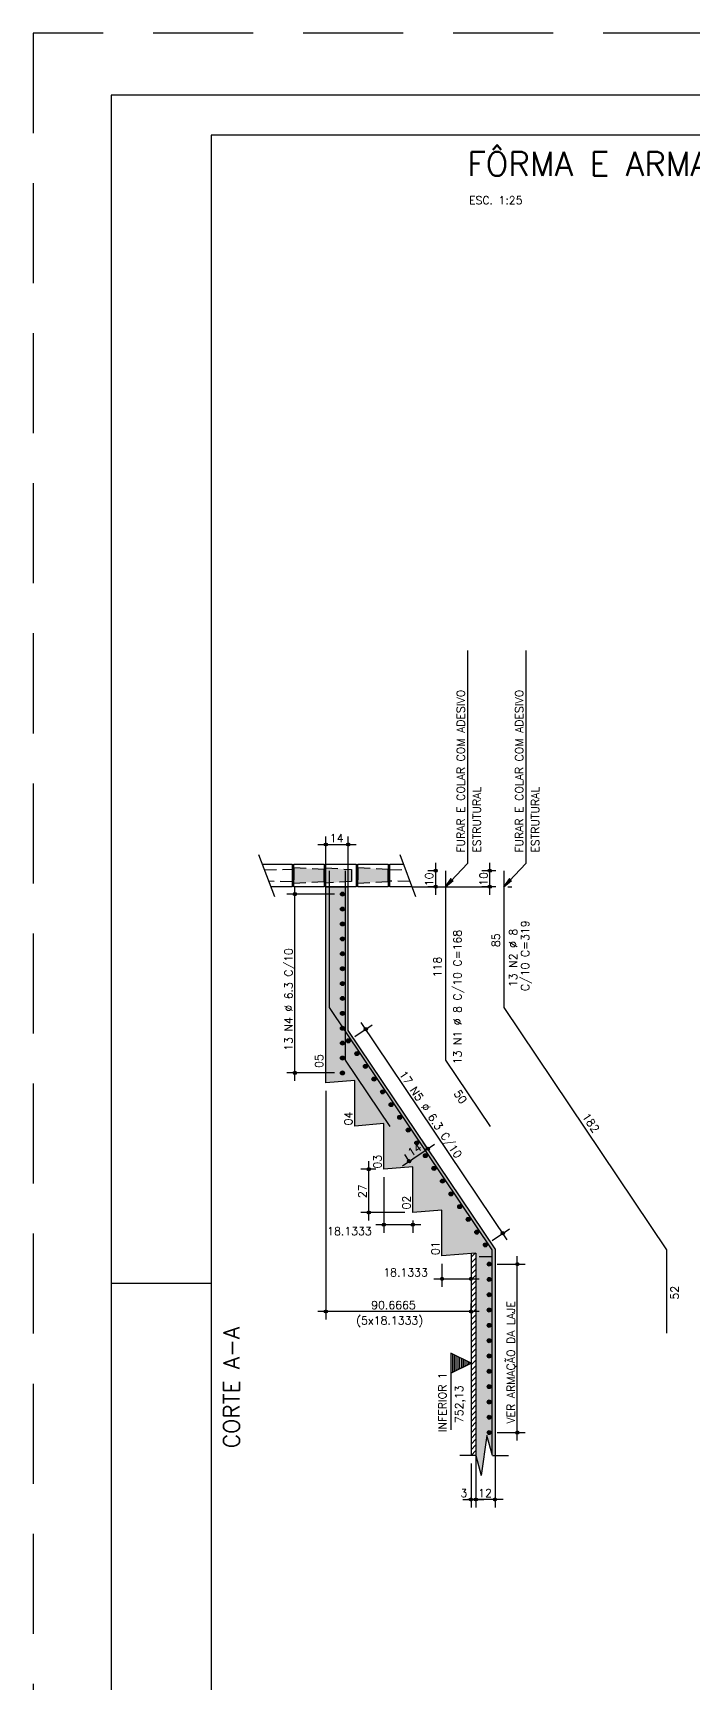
# Model space of a CAD drawing. Extents: x -1.9 to 86, y -1.6 to 60.9.
# Drawn here: x -1.95 to 14.57, y 19.7 to 60.95 of the extents above; entities that cross this region are included whole.
import ezdxf

# ---------------------------------------------------------------- set-up
doc = ezdxf.new("R2010")
doc.units = 0
doc.header["$MEASUREMENT"] = 0
for name, pattern in [('ESTILO_TQS_0001', [0.45, 0.3, -0.15]), ('ESTILO_TQS_0004', [3.3, 2, -0.4, 0.05, -0.4, 0.05, -0.4]), ('HIDDEN', [0.375, 0.25, -0.125])]:
    doc.linetypes.add(name, pattern=pattern)
doc.layers.get('0').update_dxf_attribs({"linetype": 'CONTINUOUS'})
doc.layers.get('Defpoints').update_dxf_attribs({"linetype": 'CONTINUOUS'})
for name, color, linetype in [('ARQ_FOLHA', 7, 'CONTINUOUS'), ('PENA_01', 1, 'CONTINUOUS'), ('PENA_02', 2, 'CONTINUOUS'), ('PENA_03', 3, 'CONTINUOUS'), ('PENA_04', 4, 'CONTINUOUS'), ('PENA_05', 5, 'CONTINUOUS'), ('PENA_06', 6, 'CONTINUOUS'), ('PENA_10', 253, 'CONTINUOUS'), ('PENA_11', 252, 'CONTINUOUS')]:
    doc.layers.add(name, color=color, linetype=linetype)
doc.styles.get("Standard").update_dxf_attribs({"font": 'ROMANS.SHX'})

# ---------------------------------------------------------------- blocks, each defined once
blk = doc.blocks.new('FOLHA A1 - 841 X 594')
at = {"layer": 'ARQ_FOLHA', "color": 1}
blk.add_line((-816, 297), (-841, 297), dxfattribs=at)
for points in [[(-841, 0), (0, 0), (0, 594), (-841, 594)], [(-816, 10), (-10, 10), (-10, 584), (-816, 584)]]:
    blk.add_lwpolyline(points, close=True, dxfattribs=at)
at = {"layer": 'Defpoints', "color": 8, "linetype": 'HIDDEN', "ltscale": 100}
blk.add_lwpolyline([(-860.5, 609.5), (-860.5, -15.5), (19.5, -15.5), (19.5, 609.5)], close=True, dxfattribs=at)
blk = doc.blocks.new('*U24')
blk.add_blockref('FOLHA A1 - 841 X 594', (0, 0))

msp = doc.modelspace()

# ---------------------------------------------------------------- linework, layer by layer
at = {"layer": 'PENA_01', "linetype": 'Continuous'}
for p, q in [((5.367, 38.492), (5.367, 40.872)), ((5.927, 38.446), (5.927, 40.872)), ((5.167, 40.672), (6.127, 40.672)), ((8.154, 40.018), (7.912, 40.018)), ((8.112, 39.418), (8.112, 40.218)), ((9.615, 40.018), (9.263, 40.018)), ((9.463, 39.418), (9.463, 40.218)), ((4.596, 34.764), (4.596, 39.632)), ((8.154, 39.618), (7.912, 39.618)), ((9.615, 39.618), (9.263, 39.618)), ((5.582, 39.432), (4.396, 39.432)), ((6.094, 35.878), (6.528, 36.169)), ((9.898, 30.793), (6.25, 36.224)), ((5.582, 34.964), (4.396, 34.964)), ((5.367, 34.518), (5.367, 28.803)), ((7.282, 32.647), (8.079, 33.183)), ((7.869, 33.137), (7.801, 33.237)), ((6.44, 31.278), (6.44, 32.758)), ((7.431, 32.784), (7.337, 32.925)), ((6.618, 32.558), (6.24, 32.558)), ((6.818, 32.358), (6.818, 30.972)), ((7.343, 31.478), (6.24, 31.478)), ((7.743, 31.172), (6.618, 31.172)), ((7.543, 31.278), (7.543, 30.972)), ((9.519, 30.779), (9.952, 31.07)), ((8.268, 30.198), (8.268, 29.62)), ((8.994, 30.249), (8.994, 29.62)), ((9.649, 30.187), (10.351, 30.187)), ((10.151, 25.779), (10.151, 30.387)), ((8.068, 29.82), (9.194, 29.82)), ((9.194, 29.003), (5.167, 29.003)), ((8.994, 29.043), (8.994, 29.203)), ((9.114, 25.85), (9.114, 24.106)), ((9.594, 25.805), (9.594, 24.106)), ((9.649, 25.979), (10.351, 25.979)), ((8.994, 25.205), (8.994, 24.106)), ((9.114, 25.205), (9.114, 24.106)), ((8.794, 24.306), (9.314, 24.306)), ((9.794, 24.306), (8.914, 24.306))]:
    msp.add_line(p, q, dxfattribs=at)
at = {"layer": 'PENA_01', "linetype": 'ESTILO_TQS_0004'}
msp.add_line((7.517, 39.618), (10.04, 39.618), dxfattribs=at)
at = {"layer": 'PENA_01', "linetype": 'Continuous'}
for points in [[(3.778, 40.178), (4.527, 40.178)], [(4.527, 40.178), (4.527, 39.618), (3.988, 39.618)], [(4.567, 39.618), (4.567, 40.178), (5.327, 40.178), (5.327, 39.618), (4.567, 39.618)], [(5.367, 39.618), (5.367, 40.178), (6.127, 40.178), (6.127, 39.618), (5.367, 39.618)], [(6.167, 39.618), (6.167, 40.178), (6.927, 40.178), (6.927, 39.618), (6.167, 39.618)], [(7.517, 39.618), (6.967, 39.618), (6.967, 40.178), (7.306, 40.178)]]:
    msp.add_lwpolyline(points, dxfattribs=at)
at = {"layer": 'PENA_02', "linetype": 'Continuous'}
for p, q in [((3.686, 40.421), (4.08, 39.374)), ((7.214, 40.421), (7.608, 39.374))]:
    msp.add_line(p, q, dxfattribs=at)
at = {"layer": 'PENA_02', "linetype": 'ESTILO_TQS_0001'}
for points in [[(3.83, 40.039), (4.527, 40.058)], [(4.527, 40.058), (4.527, 39.738), (3.937, 39.753)], [(5.327, 39.748), (5.327, 40.048), (4.567, 40.088), (4.567, 39.708), (5.327, 39.748)], [(6.007, 40.048), (6.007, 39.748), (5.367, 39.708), (5.367, 40.088), (6.007, 40.048)], [(6.927, 39.748), (6.927, 40.048), (6.167, 40.088), (6.167, 39.708), (6.927, 39.748)], [(7.469, 39.745), (6.967, 39.758), (6.967, 40.038), (7.355, 40.048)]]:
    msp.add_lwpolyline(points, dxfattribs=at)
at = {"layer": 'PENA_02', "linetype": 'Continuous'}
for centre, radius in [((5.367, 40.672), 0.04), ((5.367, 40.672), 0.02), ((5.927, 40.672), 0.04), ((5.927, 40.672), 0.02), ((8.112, 40.018), 0.04), ((8.112, 40.018), 0.02), ((9.463, 40.018), 0.04), ((9.463, 40.018), 0.02), ((8.112, 39.618), 0.04), ((8.112, 39.618), 0.02), ((9.463, 39.618), 0.04), ((9.463, 39.618), 0.02), ((4.596, 39.432), 0.0416), ((4.596, 39.432), 0.0208), ((6.362, 36.058), 0.0416), ((6.362, 36.058), 0.0208), ((4.596, 34.964), 0.0416), ((4.596, 34.964), 0.0208), ((7.913, 33.071), 0.04), ((7.913, 33.071), 0.02), ((6.44, 32.558), 0.04), ((7.448, 32.759), 0.04), ((7.448, 32.759), 0.02), ((6.44, 32.558), 0.02), ((6.44, 31.478), 0.04), ((6.44, 31.478), 0.02), ((6.818, 31.172), 0.04), ((6.818, 31.172), 0.02), ((7.543, 31.172), 0.04), ((7.543, 31.172), 0.02), ((9.786, 30.959), 0.0416), ((9.786, 30.959), 0.0208), ((10.151, 30.187), 0.04), ((10.151, 30.187), 0.02), ((8.268, 29.82), 0.04), ((8.268, 29.82), 0.02), ((8.994, 29.82), 0.04), ((8.994, 29.82), 0.02), ((5.367, 29.003), 0.04), ((5.367, 29.003), 0.02), ((8.994, 29.003), 0.04), ((8.994, 29.003), 0.02), ((10.151, 25.979), 0.04), ((10.151, 25.979), 0.02), ((8.994, 24.306), 0.04), ((9.114, 24.306), 0.04), ((9.114, 24.306), 0.04), ((9.594, 24.306), 0.04), ((8.994, 24.306), 0.02), ((9.114, 24.306), 0.02), ((9.114, 24.306), 0.02), ((9.594, 24.306), 0.02)]:
    msp.add_circle(centre, radius, dxfattribs=at)
at = {"layer": 'PENA_03', "linetype": 'Continuous'}
for p, q in [((8.354, 40.018), (8.354, 40.018)), ((9.815, 40.018), (9.815, 40.018)), ((5.367, 34.718), (5.367, 39.618)), ((5.367, 39.618), (5.927, 39.618)), ((5.927, 36.028), (5.927, 39.618)), ((8.354, 39.618), (8.354, 39.618)), ((9.815, 39.618), (9.815, 39.618)), ((5.782, 39.432), (5.782, 39.432)), ((5.367, 38.292), (5.367, 38.292)), ((5.927, 38.246), (5.927, 38.246)), ((9.594, 30.569), (5.927, 36.028)), ((5.928, 35.767), (5.928, 35.767)), ((6.092, 34.778), (5.367, 34.718)), ((5.367, 34.718), (5.367, 34.718)), ((5.782, 34.964), (5.782, 34.964)), ((6.092, 33.638), (6.092, 34.778)), ((6.818, 33.698), (6.092, 33.638)), ((6.818, 32.558), (6.818, 33.698)), ((7.543, 32.618), (6.818, 32.558)), ((7.543, 31.478), (7.543, 32.618)), ((7.543, 32.618), (7.543, 32.618)), ((7.981, 32.971), (7.981, 32.971)), ((6.818, 32.558), (6.818, 32.558)), ((6.818, 32.558), (6.818, 32.558)), ((8.268, 31.538), (7.543, 31.478)), ((7.543, 31.478), (7.543, 31.478)), ((7.543, 31.478), (7.543, 31.478)), ((8.268, 30.398), (8.268, 31.538)), ((9.353, 30.668), (9.353, 30.668)), ((9.594, 30.569), (9.594, 25.405)), ((9.114, 30.458), (8.268, 30.398)), ((8.268, 30.398), (8.268, 30.398)), ((8.994, 30.357), (9.094, 30.458)), ((8.994, 30.449), (8.994, 25.405)), ((8.994, 30.449), (8.994, 30.449)), ((8.994, 30.216), (9.114, 30.336)), ((8.994, 30.074), (9.114, 30.194)), ((9.114, 30.458), (9.114, 25.405)), ((9.449, 30.187), (9.449, 30.187)), ((8.994, 29.933), (9.114, 30.053)), ((8.994, 29.792), (9.114, 29.912)), ((8.994, 29.65), (9.114, 29.77)), ((8.994, 29.509), (9.114, 29.629)), ((8.994, 29.367), (9.114, 29.487)), ((8.994, 29.226), (9.114, 29.346)), ((8.994, 29.084), (9.114, 29.204)), ((8.994, 28.943), (9.114, 29.063)), ((8.994, 28.802), (9.114, 28.922)), ((8.994, 28.843), (8.994, 28.843)), ((8.994, 28.66), (9.114, 28.78)), ((8.994, 28.519), (9.114, 28.639)), ((8.994, 28.377), (9.114, 28.497)), ((8.994, 28.236), (9.114, 28.356)), ((8.994, 28.095), (9.114, 28.215)), ((8.994, 27.953), (9.114, 28.073)), ((8.494, 27.966), (8.494, 26.046)), ((8.994, 27.716), (8.494, 27.966)), ((8.994, 27.716), (8.494, 27.466)), ((8.538, 27.489), (8.538, 27.944)), ((8.583, 27.511), (8.583, 27.922)), ((8.627, 27.533), (8.627, 27.9)), ((8.672, 27.556), (8.672, 27.877)), ((8.717, 27.578), (8.717, 27.855)), ((8.761, 27.6), (8.761, 27.833)), ((8.806, 27.622), (8.806, 27.81)), ((8.85, 27.645), (8.85, 27.788)), ((8.895, 27.667), (8.895, 27.766)), ((8.94, 27.689), (8.94, 27.743)), ((8.994, 27.812), (9.114, 27.932)), ((8.994, 27.67), (9.114, 27.79)), ((8.994, 27.529), (9.114, 27.649)), ((8.994, 27.387), (9.114, 27.507)), ((8.994, 27.246), (9.114, 27.366)), ((8.994, 27.105), (9.114, 27.225)), ((8.994, 26.963), (9.114, 27.083)), ((8.994, 26.822), (9.114, 26.942)), ((8.994, 26.68), (9.114, 26.8)), ((8.994, 26.539), (9.114, 26.659)), ((8.994, 26.397), (9.114, 26.517)), ((8.994, 26.256), (9.114, 26.376)), ((8.994, 26.115), (9.114, 26.235)), ((8.994, 25.973), (9.114, 26.093)), ((9.114, 26.05), (9.114, 26.05)), ((9.594, 26.005), (9.594, 26.005)), ((8.994, 25.832), (9.114, 25.952)), ((8.994, 25.69), (9.114, 25.81)), ((8.994, 25.549), (9.114, 25.669)), ((9.39, 25.909), (9.252, 24.902)), ((9.529, 25.405), (9.39, 25.909)), ((9.449, 25.979), (9.449, 25.979)), ((9.114, 25.405), (8.714, 25.405)), ((8.994, 25.408), (9.114, 25.528)), ((8.994, 25.405), (8.994, 25.405)), ((9.114, 25.405), (9.252, 24.902)), ((9.114, 25.405), (9.114, 25.405)), ((9.529, 25.405), (9.929, 25.405))]:
    msp.add_line(p, q, dxfattribs=at)
for points in [[(8.906, 45.524), (8.906, 40.198), (8.354, 39.618), (8.501, 39.82), (8.354, 39.618), (8.548, 39.775)], [(10.367, 45.524), (10.367, 40.198), (9.815, 39.618), (9.962, 39.82), (9.815, 39.618), (10.009, 39.775)], [(8.494, 27.466), (8.994, 27.716), (8.494, 27.966), (8.494, 27.466)]]:
    msp.add_lwpolyline(points, dxfattribs=at)
for centre in [(5.782, 39.432), (5.782, 39.059), (5.782, 38.687), (5.782, 38.315), (5.782, 37.942), (5.782, 37.57), (5.782, 37.198), (5.782, 36.825), (5.782, 36.453), (5.782, 36.081), (5.782, 35.709), (5.928, 35.767), (6.142, 35.448), (5.782, 35.336), (6.356, 35.129), (5.782, 34.964), (6.57, 34.811), (6.784, 34.492), (6.998, 34.173), (7.212, 33.854), (7.426, 33.536), (7.64, 33.217), (7.854, 32.898), (8.068, 32.58), (8.282, 32.261), (8.496, 31.942), (8.711, 31.624), (8.925, 31.305), (9.139, 30.986), (9.353, 30.668), (9.449, 30.187), (9.449, 29.804), (9.449, 29.422), (9.449, 29.039), (9.449, 28.657), (9.449, 28.274), (9.449, 27.892), (9.449, 27.509), (9.449, 27.127), (9.449, 26.744), (9.449, 26.362), (9.449, 25.979)]:
    msp.add_circle(centre, 0.05, dxfattribs=at)
for points in [[(5.832, 39.432), (5.757, 39.475), (5.735, 39.449)], [(5.832, 39.432), (5.735, 39.449), (5.735, 39.414)], [(5.832, 39.432), (5.735, 39.414), (5.757, 39.388)], [(5.832, 39.432), (5.791, 39.481), (5.757, 39.475)], [(5.832, 39.432), (5.757, 39.388), (5.791, 39.382)], [(5.832, 39.432), (5.82, 39.464), (5.791, 39.481)], [(5.832, 39.432), (5.791, 39.382), (5.82, 39.399)], [(5.832, 39.432), (5.82, 39.399), (5.832, 39.432)], [(5.832, 39.059), (5.757, 39.103), (5.735, 39.076)], [(5.832, 39.059), (5.735, 39.076), (5.735, 39.042)], [(5.832, 39.059), (5.735, 39.042), (5.757, 39.016)], [(5.832, 39.059), (5.791, 39.109), (5.757, 39.103)], [(5.832, 39.059), (5.757, 39.016), (5.791, 39.01)], [(5.832, 39.059), (5.82, 39.091), (5.791, 39.109)], [(5.832, 39.059), (5.791, 39.01), (5.82, 39.027)], [(5.832, 39.059), (5.82, 39.027), (5.832, 39.059)], [(5.832, 38.687), (5.757, 38.73), (5.735, 38.704)], [(5.832, 38.687), (5.735, 38.704), (5.735, 38.67)], [(5.832, 38.687), (5.735, 38.67), (5.757, 38.644)], [(5.832, 38.687), (5.791, 38.736), (5.757, 38.73)], [(5.832, 38.687), (5.757, 38.644), (5.791, 38.638)], [(5.832, 38.687), (5.82, 38.719), (5.791, 38.736)], [(5.832, 38.687), (5.791, 38.638), (5.82, 38.655)], [(5.832, 38.687), (5.82, 38.655), (5.832, 38.687)], [(5.832, 38.315), (5.757, 38.358), (5.735, 38.332)], [(5.832, 38.315), (5.735, 38.332), (5.735, 38.298)], [(5.832, 38.315), (5.735, 38.298), (5.757, 38.271)], [(5.832, 37.942), (5.757, 37.986), (5.735, 37.959)], [(5.832, 37.942), (5.735, 37.959), (5.735, 37.925)], [(5.832, 38.315), (5.791, 38.364), (5.757, 38.358)], [(5.832, 38.315), (5.757, 38.271), (5.791, 38.265)], [(5.832, 37.942), (5.791, 37.992), (5.757, 37.986)], [(5.832, 38.315), (5.82, 38.347), (5.791, 38.364)], [(5.832, 38.315), (5.791, 38.265), (5.82, 38.283)], [(5.832, 37.942), (5.82, 37.975), (5.791, 37.992)], [(5.832, 38.315), (5.82, 38.283), (5.832, 38.315)], [(5.832, 37.942), (5.735, 37.925), (5.757, 37.899)], [(5.832, 37.57), (5.757, 37.613), (5.735, 37.587)], [(5.832, 37.57), (5.735, 37.587), (5.735, 37.553)], [(5.832, 37.57), (5.735, 37.553), (5.757, 37.527)], [(5.832, 37.942), (5.757, 37.899), (5.791, 37.893)], [(5.832, 37.57), (5.791, 37.619), (5.757, 37.613)], [(5.832, 37.57), (5.757, 37.527), (5.791, 37.521)], [(5.832, 37.942), (5.791, 37.893), (5.82, 37.91)], [(5.832, 37.57), (5.82, 37.602), (5.791, 37.619)], [(5.832, 37.57), (5.791, 37.521), (5.82, 37.538)], [(5.832, 37.942), (5.82, 37.91), (5.832, 37.942)], [(5.832, 37.57), (5.82, 37.538), (5.832, 37.57)], [(5.832, 37.198), (5.757, 37.241), (5.735, 37.215)], [(5.832, 37.198), (5.735, 37.215), (5.735, 37.181)], [(5.832, 37.198), (5.735, 37.181), (5.757, 37.154)], [(5.832, 37.198), (5.791, 37.247), (5.757, 37.241)], [(5.832, 37.198), (5.757, 37.154), (5.791, 37.149)], [(5.832, 37.198), (5.82, 37.23), (5.791, 37.247)], [(5.832, 37.198), (5.791, 37.149), (5.82, 37.166)], [(5.832, 37.198), (5.82, 37.166), (5.832, 37.198)], [(5.832, 36.825), (5.757, 36.869), (5.735, 36.843)], [(5.832, 36.825), (5.735, 36.843), (5.735, 36.808)], [(5.832, 36.825), (5.735, 36.808), (5.757, 36.782)], [(5.832, 36.825), (5.791, 36.875), (5.757, 36.869)], [(5.832, 36.825), (5.757, 36.782), (5.791, 36.776)], [(5.832, 36.825), (5.82, 36.858), (5.791, 36.875)], [(5.832, 36.825), (5.791, 36.776), (5.82, 36.793)], [(5.832, 36.825), (5.82, 36.793), (5.832, 36.825)], [(5.832, 36.453), (5.757, 36.496), (5.735, 36.47)], [(5.832, 36.453), (5.735, 36.47), (5.735, 36.436)], [(5.832, 36.453), (5.735, 36.436), (5.757, 36.41)], [(5.832, 36.453), (5.791, 36.502), (5.757, 36.496)], [(5.832, 36.453), (5.757, 36.41), (5.791, 36.404)], [(5.832, 36.453), (5.82, 36.485), (5.791, 36.502)], [(5.832, 36.453), (5.791, 36.404), (5.82, 36.421)], [(5.832, 36.453), (5.82, 36.421), (5.832, 36.453)], [(5.832, 36.081), (5.757, 36.124), (5.735, 36.098)], [(5.832, 36.081), (5.735, 36.098), (5.735, 36.064)], [(5.832, 36.081), (5.735, 36.064), (5.757, 36.038)], [(5.832, 36.081), (5.791, 36.13), (5.757, 36.124)], [(5.832, 36.081), (5.757, 36.038), (5.791, 36.032)], [(5.832, 36.081), (5.82, 36.113), (5.791, 36.13)], [(5.832, 36.081), (5.791, 36.032), (5.82, 36.049)], [(5.832, 36.081), (5.82, 36.049), (5.832, 36.081)], [(5.832, 35.709), (5.757, 35.752), (5.735, 35.726)], [(5.832, 35.709), (5.735, 35.726), (5.735, 35.691)], [(5.832, 35.709), (5.735, 35.691), (5.757, 35.665)], [(5.832, 35.709), (5.791, 35.758), (5.757, 35.752)], [(5.832, 35.709), (5.757, 35.665), (5.791, 35.659)], [(5.832, 35.709), (5.82, 35.741), (5.791, 35.758)], [(5.832, 35.709), (5.791, 35.659), (5.82, 35.676)], [(5.832, 35.709), (5.82, 35.676), (5.832, 35.709)], [(5.978, 35.767), (5.903, 35.81), (5.881, 35.784)], [(5.978, 35.767), (5.881, 35.784), (5.881, 35.749)], [(5.978, 35.767), (5.881, 35.749), (5.903, 35.723)], [(5.978, 35.767), (5.937, 35.816), (5.903, 35.81)], [(5.978, 35.767), (5.903, 35.723), (5.937, 35.717)], [(5.978, 35.767), (5.966, 35.799), (5.937, 35.816)], [(5.978, 35.767), (5.937, 35.717), (5.966, 35.734)], [(5.978, 35.767), (5.966, 35.734), (5.978, 35.767)], [(6.192, 35.448), (6.117, 35.491), (6.095, 35.465)], [(6.192, 35.448), (6.151, 35.497), (6.117, 35.491)], [(6.192, 35.448), (6.18, 35.48), (6.151, 35.497)], [(5.832, 35.336), (5.757, 35.38), (5.735, 35.353)], [(5.832, 35.336), (5.735, 35.353), (5.735, 35.319)], [(5.832, 35.336), (5.735, 35.319), (5.757, 35.293)], [(5.832, 35.336), (5.791, 35.385), (5.757, 35.38)], [(5.832, 35.336), (5.757, 35.293), (5.791, 35.287)], [(5.832, 35.336), (5.82, 35.368), (5.791, 35.385)], [(5.832, 35.336), (5.791, 35.287), (5.82, 35.304)], [(5.832, 35.336), (5.82, 35.304), (5.832, 35.336)], [(6.192, 35.448), (6.095, 35.465), (6.095, 35.431)], [(6.192, 35.448), (6.095, 35.431), (6.117, 35.405)], [(6.192, 35.448), (6.117, 35.405), (6.151, 35.399)], [(6.192, 35.448), (6.151, 35.399), (6.18, 35.416)], [(6.192, 35.448), (6.18, 35.416), (6.192, 35.448)], [(6.406, 35.129), (6.331, 35.173), (6.309, 35.146)], [(6.406, 35.129), (6.309, 35.146), (6.309, 35.112)], [(6.406, 35.129), (6.309, 35.112), (6.331, 35.086)], [(6.406, 35.129), (6.365, 35.178), (6.331, 35.173)], [(6.406, 35.129), (6.331, 35.086), (6.365, 35.08)], [(6.406, 35.129), (6.394, 35.161), (6.365, 35.178)], [(6.406, 35.129), (6.365, 35.08), (6.394, 35.097)], [(6.406, 35.129), (6.394, 35.097), (6.406, 35.129)], [(5.832, 34.964), (5.757, 35.007), (5.735, 34.981)], [(5.832, 34.964), (5.735, 34.981), (5.735, 34.947)], [(5.832, 34.964), (5.735, 34.947), (5.757, 34.921)], [(5.832, 34.964), (5.791, 35.013), (5.757, 35.007)], [(5.832, 34.964), (5.757, 34.921), (5.791, 34.915)], [(5.832, 34.964), (5.82, 34.996), (5.791, 35.013)], [(5.832, 34.964), (5.791, 34.915), (5.82, 34.932)], [(5.832, 34.964), (5.82, 34.932), (5.832, 34.964)], [(6.62, 34.811), (6.545, 34.854), (6.523, 34.828)], [(6.62, 34.811), (6.523, 34.828), (6.523, 34.793)], [(6.62, 34.811), (6.523, 34.793), (6.545, 34.767)], [(6.62, 34.811), (6.579, 34.86), (6.545, 34.854)], [(6.62, 34.811), (6.545, 34.767), (6.579, 34.761)], [(6.62, 34.811), (6.608, 34.843), (6.579, 34.86)], [(6.62, 34.811), (6.579, 34.761), (6.608, 34.778)], [(6.62, 34.811), (6.608, 34.778), (6.62, 34.811)], [(6.834, 34.492), (6.759, 34.535), (6.737, 34.509)], [(6.834, 34.492), (6.737, 34.509), (6.737, 34.475)], [(6.834, 34.492), (6.737, 34.475), (6.759, 34.449)], [(6.834, 34.492), (6.793, 34.541), (6.759, 34.535)], [(6.834, 34.492), (6.759, 34.449), (6.793, 34.443)], [(6.834, 34.492), (6.823, 34.524), (6.793, 34.541)], [(6.834, 34.492), (6.793, 34.443), (6.823, 34.46)], [(6.834, 34.492), (6.823, 34.46), (6.834, 34.492)], [(7.048, 34.173), (6.973, 34.216), (6.951, 34.19)], [(7.048, 34.173), (6.951, 34.19), (6.951, 34.156)], [(7.048, 34.173), (6.951, 34.156), (6.973, 34.13)], [(7.048, 34.173), (7.007, 34.222), (6.973, 34.216)], [(7.048, 34.173), (6.973, 34.13), (7.007, 34.124)], [(7.048, 34.173), (7.037, 34.205), (7.007, 34.222)], [(7.048, 34.173), (7.007, 34.124), (7.037, 34.141)], [(7.048, 34.173), (7.037, 34.141), (7.048, 34.173)], [(7.262, 33.854), (7.187, 33.898), (7.165, 33.872)], [(7.262, 33.854), (7.165, 33.872), (7.165, 33.837)], [(7.262, 33.854), (7.165, 33.837), (7.187, 33.811)], [(7.262, 33.854), (7.221, 33.904), (7.187, 33.898)], [(7.262, 33.854), (7.187, 33.811), (7.221, 33.805)], [(7.262, 33.854), (7.251, 33.887), (7.221, 33.904)], [(7.262, 33.854), (7.221, 33.805), (7.251, 33.822)], [(7.262, 33.854), (7.251, 33.822), (7.262, 33.854)], [(7.476, 33.536), (7.401, 33.579), (7.379, 33.553)], [(7.476, 33.536), (7.379, 33.553), (7.379, 33.519)], [(7.476, 33.536), (7.379, 33.519), (7.401, 33.492)], [(7.476, 33.536), (7.435, 33.585), (7.401, 33.579)], [(7.476, 33.536), (7.401, 33.492), (7.435, 33.487)], [(7.476, 33.536), (7.465, 33.568), (7.435, 33.585)], [(7.476, 33.536), (7.435, 33.487), (7.465, 33.504)], [(7.476, 33.536), (7.465, 33.504), (7.476, 33.536)], [(7.69, 33.217), (7.615, 33.26), (7.593, 33.234)], [(7.69, 33.217), (7.593, 33.234), (7.593, 33.2)], [(7.69, 33.217), (7.593, 33.2), (7.615, 33.174)], [(7.69, 33.217), (7.649, 33.266), (7.615, 33.26)], [(7.69, 33.217), (7.615, 33.174), (7.649, 33.168)], [(7.69, 33.217), (7.679, 33.249), (7.649, 33.266)], [(7.69, 33.217), (7.649, 33.168), (7.679, 33.185)], [(7.69, 33.217), (7.679, 33.185), (7.69, 33.217)], [(7.904, 32.898), (7.829, 32.942), (7.807, 32.915)], [(7.904, 32.898), (7.807, 32.915), (7.807, 32.881)], [(7.904, 32.898), (7.807, 32.881), (7.829, 32.855)], [(7.904, 32.898), (7.863, 32.948), (7.829, 32.942)], [(7.904, 32.898), (7.829, 32.855), (7.863, 32.849)], [(7.904, 32.898), (7.893, 32.931), (7.863, 32.948)], [(7.904, 32.898), (7.863, 32.849), (7.893, 32.866)], [(7.904, 32.898), (7.893, 32.866), (7.904, 32.898)], [(8.118, 32.58), (8.043, 32.623), (8.021, 32.597)], [(8.118, 32.58), (8.021, 32.597), (8.021, 32.563)], [(8.118, 32.58), (8.077, 32.629), (8.043, 32.623)], [(8.118, 32.58), (8.107, 32.612), (8.077, 32.629)], [(8.118, 32.58), (8.021, 32.563), (8.043, 32.536)], [(8.118, 32.58), (8.043, 32.536), (8.077, 32.53)], [(8.118, 32.58), (8.077, 32.53), (8.107, 32.548)], [(8.118, 32.58), (8.107, 32.548), (8.118, 32.58)], [(8.332, 32.261), (8.257, 32.304), (8.235, 32.278)], [(8.332, 32.261), (8.235, 32.278), (8.235, 32.244)], [(8.332, 32.261), (8.235, 32.244), (8.257, 32.218)], [(8.332, 32.261), (8.291, 32.31), (8.257, 32.304)], [(8.332, 32.261), (8.257, 32.218), (8.291, 32.212)], [(8.332, 32.261), (8.321, 32.293), (8.291, 32.31)], [(8.332, 32.261), (8.291, 32.212), (8.321, 32.229)], [(8.332, 32.261), (8.321, 32.229), (8.332, 32.261)], [(8.546, 31.942), (8.471, 31.986), (8.45, 31.959)], [(8.546, 31.942), (8.45, 31.959), (8.45, 31.925)], [(8.546, 31.942), (8.45, 31.925), (8.471, 31.899)], [(8.546, 31.942), (8.505, 31.992), (8.471, 31.986)], [(8.546, 31.942), (8.471, 31.899), (8.505, 31.893)], [(8.546, 31.942), (8.535, 31.974), (8.505, 31.992)], [(8.546, 31.942), (8.505, 31.893), (8.535, 31.91)], [(8.546, 31.942), (8.535, 31.91), (8.546, 31.942)], [(8.761, 31.624), (8.686, 31.667), (8.664, 31.641)], [(8.761, 31.624), (8.664, 31.641), (8.664, 31.606)], [(8.761, 31.624), (8.664, 31.606), (8.686, 31.58)], [(8.761, 31.624), (8.719, 31.673), (8.686, 31.667)], [(8.761, 31.624), (8.686, 31.58), (8.719, 31.574)], [(8.761, 31.624), (8.749, 31.656), (8.719, 31.673)], [(8.761, 31.624), (8.719, 31.574), (8.749, 31.591)], [(8.761, 31.624), (8.749, 31.591), (8.761, 31.624)], [(8.975, 31.305), (8.933, 31.354), (8.9, 31.348)], [(8.975, 31.305), (8.963, 31.337), (8.933, 31.354)], [(8.975, 31.305), (8.9, 31.348), (8.878, 31.322)], [(8.975, 31.305), (8.878, 31.322), (8.878, 31.288)], [(8.975, 31.305), (8.878, 31.288), (8.9, 31.262)], [(8.975, 31.305), (8.9, 31.262), (8.933, 31.256)], [(8.975, 31.305), (8.933, 31.256), (8.963, 31.273)], [(8.975, 31.305), (8.963, 31.273), (8.975, 31.305)], [(9.189, 30.986), (9.114, 31.03), (9.092, 31.003)], [(9.189, 30.986), (9.092, 31.003), (9.092, 30.969)], [(9.189, 30.986), (9.092, 30.969), (9.114, 30.943)], [(9.189, 30.986), (9.147, 31.035), (9.114, 31.03)], [(9.189, 30.986), (9.114, 30.943), (9.147, 30.937)], [(9.189, 30.986), (9.177, 31.018), (9.147, 31.035)], [(9.189, 30.986), (9.147, 30.937), (9.177, 30.954)], [(9.189, 30.986), (9.177, 30.954), (9.189, 30.986)], [(9.403, 30.668), (9.328, 30.711), (9.306, 30.685)], [(9.403, 30.668), (9.306, 30.685), (9.306, 30.65)], [(9.403, 30.668), (9.306, 30.65), (9.328, 30.624)], [(9.403, 30.668), (9.361, 30.717), (9.328, 30.711)], [(9.403, 30.668), (9.328, 30.624), (9.361, 30.618)], [(9.403, 30.668), (9.391, 30.7), (9.361, 30.717)], [(9.403, 30.668), (9.361, 30.618), (9.391, 30.635)], [(9.403, 30.668), (9.391, 30.635), (9.403, 30.668)], [(9.499, 30.187), (9.424, 30.23), (9.402, 30.204)], [(9.499, 30.187), (9.402, 30.204), (9.402, 30.169)], [(9.499, 30.187), (9.402, 30.169), (9.424, 30.143)], [(9.499, 30.187), (9.457, 30.236), (9.424, 30.23)], [(9.499, 30.187), (9.424, 30.143), (9.457, 30.137)], [(9.499, 30.187), (9.487, 30.219), (9.457, 30.236)], [(9.499, 30.187), (9.457, 30.137), (9.487, 30.154)], [(9.499, 30.187), (9.487, 30.154), (9.499, 30.187)], [(9.499, 29.804), (9.424, 29.847), (9.402, 29.821)], [(9.499, 29.804), (9.402, 29.821), (9.402, 29.787)], [(9.499, 29.804), (9.402, 29.787), (9.424, 29.761)], [(9.499, 29.804), (9.457, 29.853), (9.424, 29.847)], [(9.499, 29.804), (9.424, 29.761), (9.457, 29.755)], [(9.499, 29.804), (9.487, 29.836), (9.457, 29.853)], [(9.499, 29.804), (9.457, 29.755), (9.487, 29.772)], [(9.499, 29.804), (9.487, 29.772), (9.499, 29.804)], [(9.499, 29.422), (9.424, 29.465), (9.402, 29.439)], [(9.499, 29.422), (9.402, 29.439), (9.402, 29.404)], [(9.499, 29.422), (9.402, 29.404), (9.424, 29.378)], [(9.499, 29.422), (9.457, 29.471), (9.424, 29.465)], [(9.499, 29.422), (9.424, 29.378), (9.457, 29.372)], [(9.499, 29.422), (9.487, 29.454), (9.457, 29.471)], [(9.499, 29.422), (9.457, 29.372), (9.487, 29.389)], [(9.499, 29.422), (9.487, 29.389), (9.499, 29.422)], [(9.499, 29.039), (9.424, 29.082), (9.402, 29.056)], [(9.499, 29.039), (9.402, 29.056), (9.402, 29.022)], [(9.499, 29.039), (9.402, 29.022), (9.424, 28.996)], [(9.499, 29.039), (9.457, 29.088), (9.424, 29.082)], [(9.499, 29.039), (9.424, 28.996), (9.457, 28.99)], [(9.499, 29.039), (9.487, 29.071), (9.457, 29.088)], [(9.499, 29.039), (9.457, 28.99), (9.487, 29.007)], [(9.499, 29.039), (9.487, 29.007), (9.499, 29.039)], [(9.499, 28.657), (9.424, 28.7), (9.402, 28.674)], [(9.499, 28.657), (9.402, 28.674), (9.402, 28.639)], [(9.499, 28.657), (9.402, 28.639), (9.424, 28.613)], [(9.499, 28.657), (9.457, 28.706), (9.424, 28.7)], [(9.499, 28.657), (9.424, 28.613), (9.457, 28.607)], [(9.499, 28.657), (9.487, 28.689), (9.457, 28.706)], [(9.499, 28.657), (9.457, 28.607), (9.487, 28.624)], [(9.499, 28.657), (9.487, 28.624), (9.499, 28.657)], [(9.499, 28.274), (9.424, 28.317), (9.402, 28.291)], [(9.499, 28.274), (9.402, 28.291), (9.402, 28.257)], [(9.499, 28.274), (9.402, 28.257), (9.424, 28.231)], [(9.499, 28.274), (9.457, 28.323), (9.424, 28.317)], [(9.499, 28.274), (9.424, 28.231), (9.457, 28.225)], [(9.499, 28.274), (9.487, 28.306), (9.457, 28.323)], [(9.499, 28.274), (9.457, 28.225), (9.487, 28.242)], [(9.499, 28.274), (9.487, 28.242), (9.499, 28.274)], [(9.499, 27.892), (9.424, 27.935), (9.402, 27.909)], [(9.499, 27.892), (9.402, 27.909), (9.402, 27.875)], [(9.499, 27.892), (9.402, 27.875), (9.424, 27.848)], [(9.499, 27.892), (9.457, 27.941), (9.424, 27.935)], [(9.499, 27.892), (9.424, 27.848), (9.457, 27.842)], [(9.499, 27.892), (9.487, 27.924), (9.457, 27.941)], [(9.499, 27.892), (9.457, 27.842), (9.487, 27.859)], [(9.499, 27.892), (9.487, 27.859), (9.499, 27.892)], [(9.499, 27.509), (9.424, 27.552), (9.402, 27.526)], [(9.499, 27.509), (9.402, 27.526), (9.402, 27.492)], [(9.499, 27.509), (9.402, 27.492), (9.424, 27.466)], [(9.499, 27.509), (9.457, 27.558), (9.424, 27.552)], [(9.499, 27.509), (9.424, 27.466), (9.457, 27.46)], [(9.499, 27.509), (9.487, 27.541), (9.457, 27.558)], [(9.499, 27.509), (9.457, 27.46), (9.487, 27.477)], [(9.499, 27.509), (9.487, 27.477), (9.499, 27.509)], [(9.499, 27.127), (9.424, 27.17), (9.402, 27.144)], [(9.499, 27.127), (9.402, 27.144), (9.402, 27.11)], [(9.499, 27.127), (9.402, 27.11), (9.424, 27.083)], [(9.499, 27.127), (9.457, 27.176), (9.424, 27.17)], [(9.499, 27.127), (9.424, 27.083), (9.457, 27.077)], [(9.499, 27.127), (9.487, 27.159), (9.457, 27.176)], [(9.499, 27.127), (9.457, 27.077), (9.487, 27.095)], [(9.499, 27.127), (9.487, 27.095), (9.499, 27.127)], [(9.499, 26.744), (9.424, 26.787), (9.402, 26.761)], [(9.499, 26.744), (9.402, 26.761), (9.402, 26.727)], [(9.499, 26.744), (9.402, 26.727), (9.424, 26.701)], [(9.499, 26.362), (9.424, 26.405), (9.402, 26.379)], [(9.499, 26.744), (9.457, 26.793), (9.424, 26.787)], [(9.499, 26.744), (9.424, 26.701), (9.457, 26.695)], [(9.499, 26.362), (9.457, 26.411), (9.424, 26.405)], [(9.499, 26.744), (9.487, 26.776), (9.457, 26.793)], [(9.499, 26.744), (9.457, 26.695), (9.487, 26.712)], [(9.499, 26.362), (9.487, 26.394), (9.457, 26.411)], [(9.499, 26.744), (9.487, 26.712), (9.499, 26.744)], [(9.499, 26.362), (9.402, 26.379), (9.402, 26.345)], [(9.499, 26.362), (9.402, 26.345), (9.424, 26.318)], [(9.499, 25.979), (9.424, 26.022), (9.402, 25.996)], [(9.499, 25.979), (9.402, 25.996), (9.402, 25.962)], [(9.499, 26.362), (9.424, 26.318), (9.457, 26.312)], [(9.499, 25.979), (9.457, 26.028), (9.424, 26.022)], [(9.499, 26.362), (9.457, 26.312), (9.487, 26.33)], [(9.499, 25.979), (9.487, 26.011), (9.457, 26.028)], [(9.499, 26.362), (9.487, 26.33), (9.499, 26.362)], [(9.499, 25.979), (9.402, 25.962), (9.424, 25.936)], [(9.499, 25.979), (9.424, 25.936), (9.457, 25.93)], [(9.499, 25.979), (9.457, 25.93), (9.487, 25.947)], [(9.499, 25.979), (9.487, 25.947), (9.499, 25.979)]]:
    msp.add_solid(points, dxfattribs=at)
at = {"layer": 'PENA_04', "linetype": 'Continuous'}
for p, q in [((5.447, 40.018), (5.447, 36.6)), ((5.847, 40.018), (5.847, 35.287)), ((5.447, 36.6), (9.514, 30.544)), ((5.847, 35.287), (6.962, 33.626)), ((9.514, 30.544), (9.514, 28.458))]:
    msp.add_line(p, q, dxfattribs=at)
msp.add_lwpolyline([(9.194, 30.378), (9.514, 30.378), (9.514, 25.46)], dxfattribs=at)
at = {"layer": 'PENA_05', "linetype": 'Continuous'}
for p, q in [((8.354, 40.018), (8.354, 35.287)), ((9.815, 40.018), (9.815, 36.6)), ((9.815, 36.6), (13.882, 30.544)), ((8.354, 35.287), (9.469, 33.626)), ((13.882, 30.544), (13.882, 28.458))]:
    msp.add_line(p, q, dxfattribs=at)
at = {"layer": 'PENA_10', "linetype": 'Continuous'}
for points in [[(5.367, 40.088), (6.007, 40.048), (6.007, 39.748)], [(5.367, 40.088), (6.007, 39.748), (5.367, 39.708)], [(5.367, 40.088), (5.367, 39.708), (5.367, 40.088)], [(5.367, 34.718), (5.367, 39.618), (5.927, 39.618)], [(5.367, 34.718), (5.927, 39.618), (5.927, 36.028)], [(5.367, 34.718), (5.927, 36.028), (6.092, 34.778)], [(9.594, 30.569), (6.092, 34.778), (5.927, 36.028)], [(9.594, 30.569), (6.818, 33.698), (6.092, 34.778)], [(6.092, 34.778), (6.818, 33.698), (6.092, 33.638)], [(9.594, 30.569), (7.543, 32.618), (6.818, 33.698)], [(6.818, 33.698), (7.543, 32.618), (6.818, 32.558)], [(9.594, 30.569), (8.268, 31.538), (7.543, 32.618)], [(7.543, 32.618), (8.268, 31.538), (7.543, 31.478)], [(9.594, 30.569), (8.268, 30.398), (8.268, 31.538)], [(9.594, 30.569), (9.114, 30.458), (8.268, 30.398)], [(9.594, 30.569), (9.252, 24.902), (9.114, 25.405)], [(9.594, 30.569), (9.114, 25.405), (9.114, 30.458)], [(9.594, 30.569), (9.39, 25.909), (9.252, 24.902)], [(9.594, 30.569), (9.529, 25.405), (9.39, 25.909)], [(9.594, 30.569), (9.594, 25.405), (9.529, 25.405)]]:
    msp.add_solid(points, dxfattribs=at)
at = {"layer": 'PENA_11', "linetype": 'Continuous'}
for points in [[(5.327, 39.748), (5.327, 40.048), (4.567, 40.088)], [(5.327, 39.748), (4.567, 40.088), (4.567, 39.708)], [(6.007, 40.048), (5.367, 39.708), (5.367, 40.088)], [(6.007, 40.048), (5.367, 40.088), (6.007, 40.048)], [(6.007, 40.048), (6.007, 39.748), (5.367, 39.708)], [(6.927, 39.748), (6.927, 40.048), (6.167, 40.088)], [(6.927, 39.748), (6.167, 40.088), (6.167, 39.708)], [(5.327, 39.748), (4.567, 39.708), (5.327, 39.748)], [(6.927, 39.748), (6.167, 39.708), (6.927, 39.748)]]:
    msp.add_solid(points, dxfattribs=at)

# ---------------------------------------------------------------- block references
at = {"xscale": 0.09999999999999938, "yscale": 0.09999999999999938, "zscale": 0.09999999999999938}
msp.add_blockref('*U24', (84.1, 0), dxfattribs=at)

# ---------------------------------------------------------------- texts
at = {"layer": 'PENA_03', "linetype": 'Continuous'}
for s, p in [('ESC. 1:25', (8.944, 56.671)), ('14', (5.467, 40.732)), ('18.1333', (5.4, 30.912)), ('18.1333', (6.802, 29.88)), ('(5x18.1333)', (6.127, 28.679)), ('90.6665', (6.5, 29.063)), ('3', (8.727, 24.366)), ('12', (9.174, 24.366))]:
    msp.add_text(s, height=0.2, dxfattribs=at).set_placement(p)
for s, rotation, p in [('FURAR E COLAR COM ADESIVO', 90, (8.839, 40.468)), ('FURAR E COLAR COM ADESIVO', 90, (10.3, 40.468)), ('ESTRUTURAL', 90, (9.239, 40.468)), ('ESTRUTURAL', 90, (10.7, 40.468)), ('10', 90, (8.049, 39.63)), ('10', 90, (9.41, 39.64)), ('13 N1 %%c 8 C/10 C=168', 90, (8.755, 35.18)), ('85', 90, (9.715, 38.109)), ('13 N2 %%c 8', 90, (10.146, 37.11)), ('C/10 C=319', 90, (10.446, 37.01)), ('13 N4 %%c 6.3 C/10', 90, (4.536, 35.518)), ('118', 90, (8.254, 37.352)), ('05', 90, (5.298, 35.09)), ('17 N5 %%c 6.3 C/10', 303.885, (7.187, 34.936)), ('50', 303.8859, (8.551, 34.455)), ('04', 90, (6.029, 33.654)), ('182', 303.8855, (11.764, 33.877)), ('14', 33.887, (7.498, 32.865)), ('03', 90, (6.755, 32.574)), ('27', 90, (6.38, 31.838)), ('02', 90, (7.48, 31.554)), ('01', 90, (8.205, 30.414)), ('52', 90, (14.182, 29.301)), ('VER ARMAÇÃO DA LAJE', 90, (10.091, 26.203))]:
    msp.add_text(s, height=0.2, rotation=rotation, dxfattribs=at).set_placement(p)
at = {"layer": 'PENA_04', "linetype": 'Continuous'}
for s, p in [('INFERIOR 1', (8.378, 25.985)), ('752,13', (8.797, 26.215))]:
    msp.add_text(s, height=0.2, rotation=90, dxfattribs=at).set_placement(p)
at = {"layer": 'PENA_05', "linetype": 'Continuous'}
msp.add_text('CORTE A-A', height=0.4, rotation=90, dxfattribs=at).set_placement((3.209, 25.587))
at = {"layer": 'PENA_06', "linetype": 'Continuous'}
msp.add_text('FÔRMA E ARMAÇÃO DA ESCADA DO INFERIOR 1 AO TÉRREO', height=0.6, dxfattribs=at).set_placement((8.9, 57.378))

doc.saveas('drawing.dxf')
